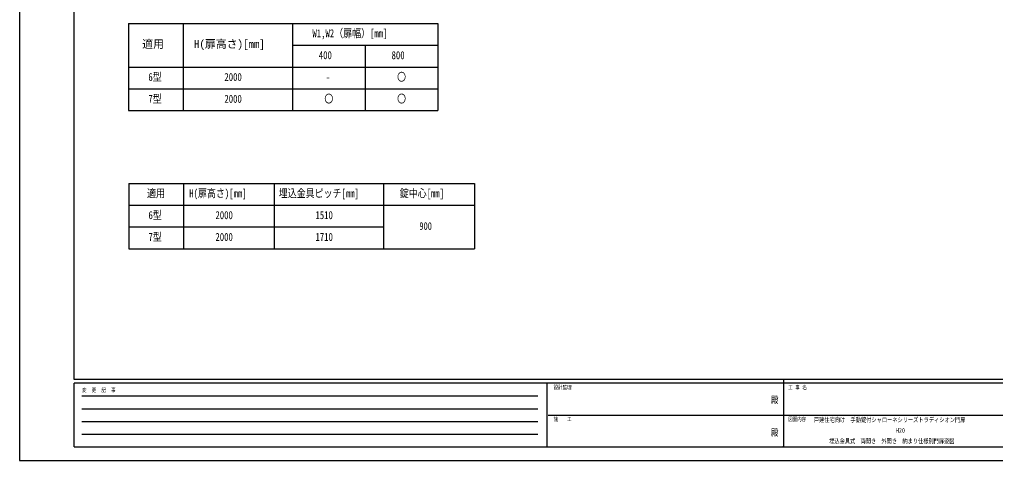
# Model space of a CAD drawing. Units: millimetres, scale not verified. Extents: x -4205 to 4205, y -2970 to 2970.
# Drawn here: x -4205 to 1161, y -2970 to -543 of the extents above; entities that cross this region are included whole.
import ezdxf
from ezdxf.enums import TextEntityAlignment as Align

# ---------------------------------------------------------------- set-up
doc = ezdxf.new("R2010")
doc.units = ezdxf.units.MM
doc.header["$LTSCALE"] = 10
doc.header["$PDMODE"] = 32
doc.header["$PDSIZE"] = 5
doc.layers.add('0-1_USER1', color=3, linetype='Continuous')
doc.layers.add('0-6_YKK_ZWAK', color=7, linetype='Continuous')
doc.styles.add('ＭＳ ゴシック', font='')
doc.styles.get('ＭＳ ゴシック').set_extended_font_data('MS Gothic')

msp = doc.modelspace()

# ---------------------------------------------------------------- linework, layer by layer
at = {"layer": '0-1_USER1'}
for p, q in [((-3604.98, -565), (-1904.98, -565)), ((-3604.98, -565), (-3604.98, -1045)), ((-3304.98, -565), (-3304.98, -1045)), ((-2704.98, -565), (-2704.98, -1045)), ((-1904.98, -565), (-1904.98, -1045)), ((-2704.98, -685), (-1904.98, -685)), ((-2304.98, -685), (-2304.98, -1045)), ((-3604.98, -805), (-1904.98, -805)), ((-3604.98, -925), (-1904.98, -925)), ((-3604.98, -1045), (-1904.98, -1045)), ((-3604.24, -1445), (-1704.24, -1445)), ((-3604.24, -1445), (-3604.24, -1805)), ((-3304.24, -1445), (-3304.24, -1805)), ((-2804.24, -1445), (-2804.24, -1805)), ((-2204.24, -1445), (-2204.24, -1805)), ((-1704.24, -1445), (-1704.24, -1805)), ((-3604.24, -1565), (-1704.24, -1565)), ((-3604.24, -1685), (-2204.24, -1685)), ((-3604.24, -1805), (-1704.24, -1805))]:
    msp.add_line(p, q, dxfattribs=at)
at = {"layer": '0-6_YKK_ZWAK'}
for p, q in [((-3904.98, -2525), (-3904.98, 2775)), ((3895.02, -2525), (-3904.98, -2525)), ((-1304.98, -2545), (-3904.98, -2545)), ((-3904.98, -2895), (-3904.98, -2545)), ((-1304.98, -2545), (-1304.98, -2895)), ((-4.98, -2545), (-1304.98, -2545)), ((-4.98, -2525), (-4.98, -2895)), ((1295.02, -2545), (-4.98, -2545)), ((-3862.48, -2615), (-1354.98, -2615)), ((-3862.48, -2685), (-1354.98, -2685)), ((-1297.48, -2720), (-4.98, -2720)), ((-4.98, -2720), (1295.02, -2720)), ((-3862.48, -2755), (-1354.98, -2755)), ((-3862.48, -2825), (-1354.98, -2825)), ((-3904.98, -2895), (-1304.98, -2895)), ((-1304.98, -2895), (-4.98, -2895)), ((-4.98, -2895), (1295.02, -2895))]:
    msp.add_line(p, q, dxfattribs=at)
msp.add_lwpolyline([(-4205, -2970), (4205, -2970), (4205, 2970), (-4205, 2970)], close=True, dxfattribs=at)
msp.add_point((-4.98, -2895), dxfattribs=at)

# ---------------------------------------------------------------- texts
at = {"layer": '0-1_USER1', "style": 'ＭＳ ゴシック', "width": 0.8}
for s, height, p in [('W1,W2（扉幅）[mm]', 43.99, (-2594.58, -654.53)), ('400', 43.99, (-2559.38, -775)), ('800', 43.99, (-2159.38, -775)), ('6型', 43.99, (-3496.58, -895)), ('2000', 43.99, (-3078.58, -895)), ('〇', 43.99, (-2128.98, -895)), ('-', 42.15, (-2520.31, -893.74)), ('7型', 43.99, (-3496.58, -1015)), ('2000', 43.99, (-3078.58, -1015)), ('〇', 43.99, (-2528.98, -1015)), ('〇', 43.99, (-2128.98, -1015)), ('適用', 43.99, (-3503.84, -1535)), ('H(扉高さ)[mm]', 43.99, (-3271.84, -1535)), ('埋込金具ピッチ[mm]', 43.99, (-2779.44, -1535)), ('錠中心[mm]', 43.99, (-2114.24, -1535)), ('6型', 43.99, (-3495.84, -1655)), ('2000', 43.99, (-3127.84, -1655)), ('1510', 43.99, (-2577.84, -1655)), ('900', 42.15, (-2006.36, -1713.74)), ('7型', 43.99, (-3495.84, -1775)), ('2000', 43.99, (-3127.84, -1775)), ('1710', 43.99, (-2577.84, -1775)), ('戸建住宅向け\u3000手動錠付シャローネシリーズトラディシオン門扉', 25.66, (162.49, -2766.67)), ('H20', 25.66, (613.29, -2825)), ('埋込金具式\u3000両開き\u3000外開き\u3000納まり仕様別門扉姿図', 25.66, (246.49, -2883.33))]:
    msp.add_text(s, height=height, dxfattribs=at).set_placement(p, align=Align.BOTTOM_LEFT)
at = {"layer": '0-1_USER1', "style": 'ＭＳ ゴシック'}
for s, p in [('適用', (-3530.51, -713.63)), ('H(扉高さ)[mm]', (-3245.74, -713.32))]:
    msp.add_text(s, height=43.99, dxfattribs=at).set_placement(p, align=Align.BOTTOM_LEFT)
at = {"layer": '0-6_YKK_ZWAK', "style": 'ＭＳ ゴシック', "width": 0.8}
for s, height, p in [('変  更  記  事', 21.99, (-3861.31, -2600)), ('設計監理', 21.99, (-1268.31, -2585)), ('工 事 名', 21.99, (21.27, -2585)), ('殿', 36.66, (-73.67, -2665.83)), ('施\u3000\u3000工', 21.99, (-1268.31, -2760)), ('図面内容', 21.99, (21.27, -2760)), ('殿', 36.66, (-73.67, -2845.83))]:
    msp.add_text(s, height=height, dxfattribs=at).set_placement(p, align=Align.BOTTOM_LEFT)

doc.saveas('drawing.dxf')
